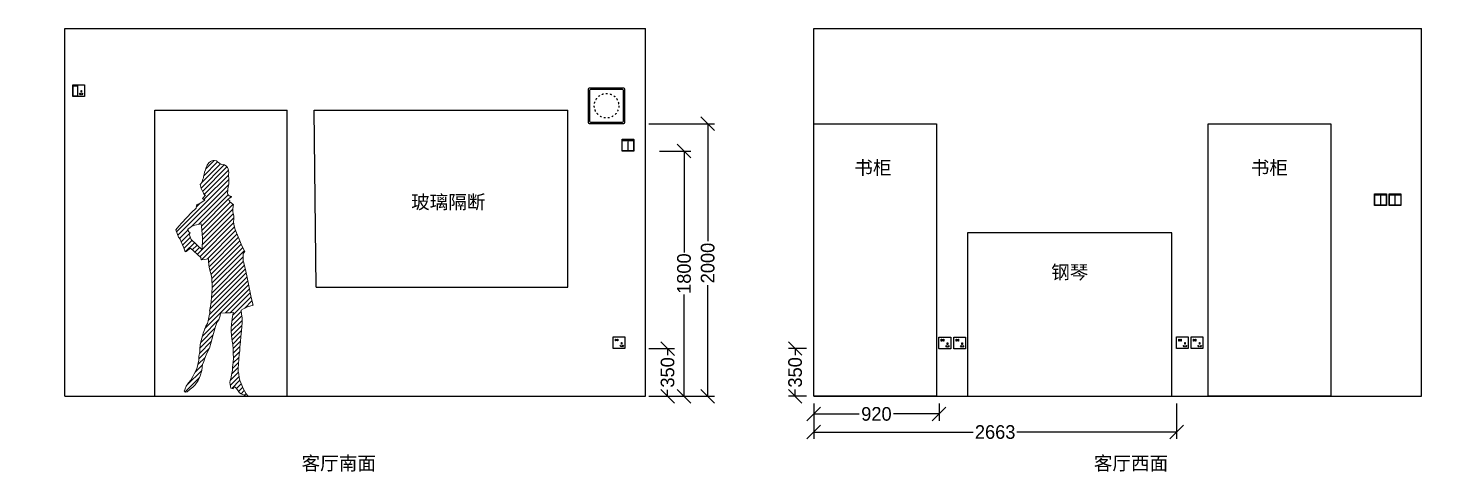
# Model space of a CAD drawing. Header units: millimetres. Extents: x -19825 to 39593, y -31971 to 32026.
# Drawn here: x -2298 to 8139, y -5913 to -2660 of the extents above; entities that cross this region are included whole.
import ezdxf

# ---------------------------------------------------------------- set-up
doc = ezdxf.new("R2010")
doc.units = ezdxf.units.MM
doc.linetypes.add('ACAD_ISO03W100', pattern=[30, 12, -18])
for name, color, linetype in [('blocks', 253, 'Continuous'), ('dim', 7, 'Continuous'), ('lighting', 6, 'Continuous'), ('strong current', 1, 'Continuous'), ('windows', 140, 'Continuous')]:
    doc.layers.add(name, color=color, linetype=linetype)
doc.styles.get("Standard").update_dxf_attribs({"font": 'Heiti SC.ttf'})
doc.dimstyles.new('副本 ISO-25', dxfattribs={"dimscale": 40, "dimtxt": 2.5, "dimasz": 2.5, "dimexe": 1.25, "dimexo": 0.625, "dimgap": 0.63, "dimtad": 0, "dimdec": 0, "dimtxsty": 'Standard', "dimblk": 'OBLIQUE', "dimblk1": 'OBLIQUE', "dimblk2": 'OBLIQUE', "dimcen": 2.5, "dimadec": 0, "dimazin": 0, "dimtfac": 1, "dimtdec": 0, "dimtmove": 0, "dimatfit": 3, "dimfxl": 1, "dimarcsym": 0})

# ---------------------------------------------------------------- blocks, each defined once
blk = doc.blocks.new('socket-3 with switch')
at = {"layer": 'strong current'}
for points in [[(-43, 85.40000000000146, -0.4142135623730951), (-42.40000000000146, 86), (42.40000000000146, 86, -0.4142135623730951), (43, 85.40000000000146), (43, 0.5999999999985448, -0.4142135623730951), (42.40000000000146, 0), (-42.40000000000146, 0, -0.4142135623730951), (-43, 0.5999999999985448)], [(-40, 82.59999999999854, -0.4142135623730951), (-39.59999999999854, 83), (-8.400000000001455, 83, -0.4142135623730951), (-8, 82.59999999999854), (-8, 4.400000000001455, -0.4142135623730951), (-8.400000000001455, 4), (-39.59999999999854, 4, -0.4142135623730951), (-40, 4.400000000001455)], [(-36, 78.59999999999854, -0.4142135623730951), (-35.59999999999854, 79), (-12.40000000000146, 79, -0.4142135623730951), (-12, 78.59999999999854), (-12, 76.40000000000146, -0.4142135623730951), (-12.40000000000146, 76), (-35.59999999999854, 76, -0.4142135623730951), (-36, 76.40000000000146)]]:
    blk.add_lwpolyline(points, format="xyb", close=True, dxfattribs=at)
for points in [[(6.786895873545291, 22.11774245348715), (9.21310412645471, 23.88225754651285), (16.21310412645471, 13.88225754651285), (13.78689587354529, 12.11774245348715)], [(18, 44), (21, 44), (21, 32), (18, 32)], [(29.81106401634315, 23.9145661412731), (32.18893598365685, 22.0854338587269), (25.18893598365685, 12.0854338587269), (22.81106401634315, 13.9145661412731)]]:
    blk.add_lwpolyline(points, close=True, dxfattribs=at)
blk = doc.blocks.new('switch - 2 gang 2 way')
at = {"transparency": 33554687}
blk.add_lwpolyline([(-43, 85.40000000000146, -0.4142135623730951), (-42.40000000000146, 86), (42.40000000000146, 86, -0.4142135623730951), (43, 85.40000000000146), (43, 0.5999999999985448, -0.4142135623730951), (42.40000000000146, 0), (-42.40000000000146, 0, -0.4142135623730951), (-43, 0.5999999999985448)], format="xyb", close=True, dxfattribs=at)
for points in [[(-41.44608262645124, 84.47344527245605), (-1.295381203100987, 84.47344527245605), (-1.295381203100987, 1.612720733352944), (-41.44608262645124, 1.612720733352944)], [(-36.22972963878055, 78.9285067445644), (-6.511734190771676, 78.9285067445644), (-6.511734190771676, 75.77346310053417), (-36.22972963878055, 75.77346310053417)], [(1.098822732328699, 84.47344527245605), (41.24952415567896, 84.47344527245605), (41.24952415567896, 1.612720733352944), (1.098822732328699, 1.612720733352944)], [(6.315175719999388, 78.9285067445644), (36.03317116800827, 78.9285067445644), (36.03317116800827, 75.77346310053417), (6.315175719999388, 75.77346310053417)]]:
    blk.add_lwpolyline(points, close=True, dxfattribs=at)
blk = doc.blocks.new('_Oblique')
at = {"color": 0, "linetype": 'ByBlock', "lineweight": -2}
blk.add_line((-0.5, -0.5), (0.5, 0.5), dxfattribs=at)
blk = doc.blocks.new('*D372')
at = {"layer": 'dim', "color": 0, "lineweight": -2, "transparency": 16777216}
for p, q in [((2333.937621281804, -3560), (2563.131299143706, -3560)), ((2513.131299143706, -3560), (2513.131299143706, -4305.927633209418)), ((2513.131299143705, -5360), (2513.131299143706, -4614.072366790582)), ((2333.937621281804, -5360), (2563.131299143705, -5360))]:
    blk.add_line(p, q, dxfattribs=at)
at = {"layer": 'dim', "color": 0, "lineweight": -2, "transparency": 16777216, "xscale": 100, "yscale": 100, "zscale": 100}
for p, rotation in [((2513.131299143706, -3560), 90), ((2513.131299143705, -5360), 270)]:
    blk.add_blockref('_Oblique', p, dxfattribs=dict(at, rotation=rotation))
at = {"layer": 'dim', "color": 0, "transparency": 16777216, "insert": (2513.131299143706, -4459.999999999999), "char_height": 100, "attachment_point": 5, "rotation": 90}
blk.add_mtext('1800', dxfattribs=at)
blk = doc.blocks.new('*D373')
at = {"layer": 'dim', "color": 0, "lineweight": -2, "transparency": 16777216}
for p, q in [((2254.404522002968, -5010), (2442.402452246244, -5010)), ((2392.402452246244, -5010), (2392.402452246244, -5058.189095415118)), ((2392.402452246244, -5360), (2392.402452246244, -5311.810904584882)), ((2254.404522002967, -5360), (2442.402452246244, -5360))]:
    blk.add_line(p, q, dxfattribs=at)
at = {"layer": 'dim', "color": 0, "lineweight": -2, "transparency": 16777216, "xscale": 100, "yscale": 100, "zscale": 100}
for p, rotation in [((2392.402452246244, -5010), 90), ((2392.402452246244, -5360), 270)]:
    blk.add_blockref('_Oblique', p, dxfattribs=dict(at, rotation=rotation))
at = {"layer": 'dim', "color": 0, "transparency": 16777216, "insert": (2392.402452246245, -5184.999999999999), "char_height": 100, "attachment_point": 5, "rotation": 90}
blk.add_mtext('350', dxfattribs=at)
blk = doc.blocks.new('socket-5')
at = {"layer": 'strong current'}
blk.add_lwpolyline([(-43, 85.40000000000146, -0.4142135623730951), (-42.40000000000146, 86), (42.40000000000146, 86, -0.4142135623730951), (43, 85.40000000000146), (43, 0.5999999999985448, -0.4142135623730951), (42.40000000000146, 0), (-42.40000000000146, 0, -0.4142135623730951), (-43, 0.5999999999985448)], format="xyb", close=True, dxfattribs=at)
for points in [[(-26, 70), (-23, 70), (-23, 56), (-26, 56)], [(-11, 70), (-8, 70), (-8, 56), (-11, 56)], [(6.786895873545291, 22.11774245348715), (9.21310412645471, 23.88225754651285), (16.21310412645471, 13.88225754651285), (13.78689587354529, 12.11774245348715)], [(18, 44), (21, 44), (21, 32), (18, 32)], [(29.81106401634315, 23.9145661412731), (32.18893598365685, 22.0854338587269), (25.18893598365685, 12.0854338587269), (22.81106401634315, 13.9145661412731)]]:
    blk.add_lwpolyline(points, close=True, dxfattribs=at)
blk = doc.blocks.new('*D374')
at = {"layer": 'dim', "color": 0, "lineweight": -2, "transparency": 16777216}
for p, q in [((3464.857717719628, -5413.594378136999), (3464.857717719628, -5540.411211768236)), ((4385.34862916406, -5413.594378136999), (4385.34862916406, -5540.411211768236)), ((3464.857717719628, -5490.411211768236), (3799.531426229948, -5490.411211768236)), ((4385.34862916406, -5490.411211768236), (4050.67492065374, -5490.411211768236))]:
    blk.add_line(p, q, dxfattribs=at)
at = {"layer": 'dim', "color": 0, "lineweight": -2, "transparency": 16777216, "xscale": 100, "yscale": 100, "zscale": 100, "rotation": 180}
blk.add_blockref('_Oblique', (3464.857717719628, -5490.411211768236), dxfattribs=at)
at = {"layer": 'dim', "color": 0, "lineweight": -2, "transparency": 16777216, "xscale": 100, "yscale": 100, "zscale": 100}
blk.add_blockref('_Oblique', (4385.34862916406, -5490.411211768236), dxfattribs=at)
at = {"layer": 'dim', "color": 0, "transparency": 16777216, "insert": (3925.103173441844, -5490.411211768236), "char_height": 100, "attachment_point": 5}
blk.add_mtext('920', dxfattribs=at)
blk = doc.blocks.new('*D375')
at = {"color": 0, "lineweight": -2, "transparency": 16777216}
for p, q in [((3410.873811869723, -5009.674017115014), (3278.631014854678, -5009.674017115014)), ((3328.631014854678, -5009.674017115014), (3328.631014854678, -5058.026103972625)), ((3328.631014854678, -5360), (3328.631014854678, -5311.647913142389)), ((3410.873811869723, -5360), (3278.631014854678, -5360))]:
    blk.add_line(p, q, dxfattribs=at)
at = {"color": 0, "lineweight": -2, "transparency": 16777216, "xscale": 100, "yscale": 100, "zscale": 100}
for p, rotation in [((3328.631014854678, -5009.674017115014), 90), ((3328.631014854678, -5360), 270)]:
    blk.add_blockref('_Oblique', p, dxfattribs=dict(at, rotation=rotation))
at = {"color": 0, "transparency": 16777216, "insert": (3328.631014854679, -5184.837008557506), "char_height": 100, "attachment_point": 5, "rotation": 90}
blk.add_mtext('350', dxfattribs=at)
blk = doc.blocks.new('*D376')
at = {"layer": 'dim', "color": 0, "lineweight": -2, "transparency": 16777216}
for p, q in [((3464.857717719628, -5413.594378136999), (3464.857717719628, -5673.362359174234)), ((6128.071298378187, -5413.530645246281), (6128.071298378187, -5673.362359174234)), ((3464.857717719628, -5623.362359174234), (4636.196354393393, -5623.362359174234)), ((6128.071298378187, -5623.362359174234), (4956.732661704423, -5623.362359174234))]:
    blk.add_line(p, q, dxfattribs=at)
at = {"layer": 'dim', "color": 0, "lineweight": -2, "transparency": 16777216, "xscale": 100, "yscale": 100, "zscale": 100, "rotation": 180}
blk.add_blockref('_Oblique', (3464.857717719628, -5623.362359174234), dxfattribs=at)
at = {"layer": 'dim', "color": 0, "lineweight": -2, "transparency": 16777216, "xscale": 100, "yscale": 100, "zscale": 100}
blk.add_blockref('_Oblique', (6128.071298378187, -5623.362359174234), dxfattribs=at)
at = {"layer": 'dim', "color": 0, "transparency": 16777216, "insert": (4796.464508048908, -5623.362359174234), "char_height": 100, "attachment_point": 5}
blk.add_mtext('2663', dxfattribs=at)
blk = doc.blocks.new('A$C559E771F')
at = {"lineweight": 0, "ltscale": 3, "transparency": 33554559}
for p, q in [((184.0924555603415, 1527.595774493588), (354.8113977308385, 1698.314716664143)), ((190.8492848272435, 1569.70794281995), (327.1929188333452, 1706.05157682611)), ((195.357508463785, 1503.50548833789), (374.6662265267223, 1682.814206400712)), ((203.9324996736832, 1618.146496725559), (305.6645144547801, 1719.878511506598)), ((217.5206184147391, 1662.55205309295), (222.2336184144952, 1681.347053093108)), ((219.0393749445211, 1668.608711055713), (281.2141358342487, 1730.783471945382)), ((222.2336184144952, 1681.347053093108), (230.3936184146441, 1696.992053093068)), ((230.3936184146441, 1696.992053093068), (241.0646184142679, 1712.937053092959)), ((241.0646184142679, 1712.937053092959), (253.6166184144095, 1723.227053093113)), ((253.6166184144095, 1723.227053093113), (264.2846184144728, 1727.568053093186)), ((264.2846184144728, 1727.568053093186), (274.3286184147, 1730.343053093093)), ((274.3286184147, 1730.343053093093), (283.4276184143964, 1730.925053093029)), ((283.4276184143964, 1730.925053093029), (297.2336184144952, 1727.724053093028)), ((297.2336184144952, 1727.724053093028), (305.7026184140703, 1719.843053093267)), ((305.7026184140703, 1719.843053093267), (313.5476184142753, 1715.415053093078)), ((313.5476184142753, 1715.415053093078), (323.2736184142996, 1707.843053093325)), ((323.2736184142996, 1707.843053093325), (336.4526184145361, 1701.819053093059)), ((336.4526184145361, 1701.819053093059), (345.5486184144393, 1698.951053092984)), ((345.5486184144393, 1698.951053092984), (351.5096184145658, 1699.554053093219)), ((351.5096184145658, 1699.554053093219), (359.9816184141673, 1696.374053093052)), ((359.9816184141673, 1696.374053093052), (370.3346184142865, 1687.542053093057)), ((370.3346184142865, 1687.542053093057), (377.5496184141375, 1679.66705309329)), ((377.5496184141375, 1679.66705309329), (383.510618414497, 1669.290053092962)), ((5.130209367489441, 1207.212172063504), (388.5435770270415, 1590.625539723027)), ((183.6176184141077, 1559.208053093083), (190.2086184141225, 1567.647053093038)), ((190.2086184141225, 1567.647053093038), (193.0316184142139, 1576.72805309316)), ((193.0316184142139, 1576.72805309316), (197.7446184144355, 1592.07305309319)), ((197.7446184144355, 1592.07305309319), (201.1976184141822, 1602.720053093246)), ((201.1976184141822, 1602.720053093246), (202.1396184144542, 1610.871053093025)), ((202.1396184144542, 1610.871053093025), (206.8496184144169, 1629.984053093096)), ((205.8488688590005, 1443.286170614185), (385.6308736917563, 1623.068175447086)), ((206.8496184144169, 1629.984053093096), (210.3056184144225, 1645.335053093062)), ((207.9259418612346, 1480.718582675879), (386.0534701268189, 1658.84611094126)), ((210.3056184144225, 1645.335053093062), (217.5206184147391, 1662.55205309295)), ((383.510618414497, 1669.290053092962), (386.6456184145063, 1656.414053093205)), ((388.2116184146143, 1638.52805309309), (385.0736184143462, 1630.074053093063)), ((385.0736184143462, 1630.074053093063), (386.321618414484, 1614.384053093119)), ((386.321618414484, 1614.384053093119), (387.887618414592, 1599.324053092947)), ((386.6456184145063, 1656.414053093205), (388.2116184146143, 1638.52805309309)), ((387.887618414592, 1599.324053092947), (389.1416184143163, 1582.695053093222)), ((389.1416184143163, 1582.695053093222), (388.8236184143462, 1564.818053093011)), ((14.25121694803238, 1180.977840584732), (387.1517919108737, 1553.878415547369)), ((110.7890523015521, 1242.160336878791), (379.9074130982626, 1511.278697675705)), ((165.2174243747722, 1261.233369892725), (382.3454937289934, 1478.361439246975)), ((177.6536184144205, 1554.846053092944), (183.6176184141077, 1559.208053093083)), ((184.5536184143275, 1525.644053093012), (177.6536184144205, 1554.846053092944)), ((193.9616184146143, 1505.838053092972), (184.5536184143275, 1525.644053093012)), ((203.3726184144616, 1490.112053092889), (193.9616184146143, 1505.838053092972)), ((196.1486184145324, 1449.99905309311), (217.779996312689, 1475.897465489368)), ((208.7066184147261, 1479.108053093165), (203.3726184144616, 1490.112053092889)), ((217.779996312689, 1475.897465489368), (208.7066184147261, 1479.108053093165)), ((379.7156184143387, 1508.406053093291), (378.4586184141226, 1492.728053092869)), ((378.4586184141226, 1492.728053092869), (381.2816184144467, 1479.540053092962)), ((380.6576184146106, 1522.515053093055), (379.7156184143387, 1508.406053093291)), ((385.9976184142288, 1546.326053093042), (380.6576184146106, 1522.515053093055)), ((381.2816184144467, 1479.540053092962), (390.3776184143499, 1469.463053092855)), ((388.8236184143462, 1564.818053093011), (385.9976184142288, 1546.326053093042)), ((390.3776184143499, 1469.463053092855), (399.7886184141972, 1465.653053092916)), ((391.420715442393, 1452.081321900972), (405.9709568419493, 1466.631563300616)), ((399.7886184141972, 1465.653053092916), (403.8686184142716, 1467.516053093335)), ((403.8686184142716, 1467.516053093335), (407.6336184146347, 1465.932053093013)), ((407.6336184146347, 1465.932053093013), (404.1806184144226, 1458.417053092999)), ((113.6066184146329, 1348.455053093232), (147.815618414199, 1379.031053093116)), ((147.815618414199, 1379.031053093116), (152.8406184143387, 1407.549053093156)), ((149.1464353408664, 1386.583737096225), (175.9284541357774, 1413.36575589102)), ((152.8406184143387, 1407.549053093156), (176.0606184140779, 1413.399053092958)), ((176.0606184140779, 1413.399053092958), (193.6346184147987, 1426.173053092992)), ((187.6739207764622, 1248.33452723507), (384.4759322793689, 1445.136538737977)), ((190.7984646602999, 1216.103732059797), (398.842597764451, 1424.147865163773)), ((193.6346184147987, 1426.173053092992), (211.2086184143554, 1439.577053093031)), ((193.9230085443705, 1183.872936884436), (419.4650915216189, 1409.415019861626)), ((195.6275106885005, 1150.222099969163), (417.6077460669912, 1372.202335347596)), ((211.2086184143554, 1439.577053093031), (196.1486184145324, 1449.99905309311)), ((394.4516184143721, 1453.131053093151), (382.8446184145287, 1449.111053093074)), ((382.8446184145287, 1449.111053093074), (385.0376184144989, 1443.768053093255)), ((385.0376184144989, 1443.768053093255), (389.1146184145474, 1439.670053093141)), ((389.1146184145474, 1439.670053093141), (394.4486184141133, 1433.685053092922)), ((394.4486184141133, 1433.685053092922), (394.1336184146348, 1428.354053093033)), ((394.1336184146348, 1428.354053093033), (405.4286184143274, 1418.265053093171)), ((404.1806184144226, 1458.417053092999), (394.4516184143721, 1453.131053093151)), ((405.4286184143274, 1418.265053093171), (418.2926184141543, 1410.678053093113)), ((417.6596184140071, 1373.667053092998), (417.0266184145584, 1355.793053093104)), ((420.7976184142752, 1394.040053093078), (417.6596184140071, 1373.667053092998)), ((418.2926184141543, 1410.678053093113), (422.6816184141206, 1405.950053092994)), ((422.6816184141206, 1405.950053092994), (420.7976184142752, 1394.040053093078)), ((21.02661841455847, 1248.528053093265), (43.31061841454356, 1272.261053092981)), ((43.31061841454356, 1272.261053092981), (113.6066184146329, 1348.455053093232)), ((113.9006184143945, 1244.322053093143), (138.6926184147596, 1255.809053093166)), ((138.6926184147596, 1255.809053093166), (184.961618413683, 1265.271053093165)), ((175.3956495791208, 1023.924221681984), (423.2185422508045, 1271.747114353668)), ((184.961618413683, 1265.271053093165), (187.6406184141524, 1248.678053093114)), ((192.5349333120975, 1076.41884447413), (424.8110756631938, 1308.694986825227)), ((194.0812220005318, 1113.320472221647), (419.637615454616, 1338.876865675789)), ((417.0266184145584, 1355.793053093104), (418.9046184141188, 1340.730053092848)), ((418.9046184141188, 1340.730053092848), (425.4926184145733, 1324.074053093063)), ((424.5476184142752, 1302.750053092983), (422.3486184142528, 1276.728053093218)), ((422.3486184142528, 1276.728053093218), (426.7346184141933, 1251.61505309309)), ((425.4926184145733, 1324.074053093063), (424.5476184142752, 1302.750053092983)), ((-0.0003815856762230001, 1221.969053093082), (21.02661841455847, 1248.528053093265)), ((19.44261841429397, 1166.046053093189), (-0.0003815856762230001, 1221.969053093082)), ((31.67661841423251, 1151.874053092819), (19.44261841429397, 1166.046053093189)), ((26.49973135604523, 1157.871015933342), (90.23255999572572, 1221.60384457311)), ((37.94961841404439, 1133.025053092773), (31.67661841423251, 1151.874053092819)), ((37.71477148728446, 1133.730717005266), (103.3562032077461, 1199.372148725699)), ((48.52421001391485, 1109.184816472523), (105.9038438852876, 1166.564450343867)), ((85.00761841447093, 1224.249053093285), (113.9006184143945, 1244.322053093143)), ((90.99261841457336, 1221.219053092966), (85.00761841447093, 1224.249053093285)), ((91.61961841443554, 1209.93005309315), (90.99261841457336, 1221.219053092966)), ((103.5386184141971, 1199.208053093141), (91.61961841443554, 1209.93005309315)), ((96.63561841426416, 1188.891053092928), (103.5386184141971, 1199.208053093141)), ((112.9436184139922, 1149.606053093128), (96.63561841426416, 1188.891053092928)), ((192.440618414199, 1074.168053092813), (112.9436184139922, 1149.606053093128)), ((187.6406184141524, 1248.678053093114), (196.0976184145546, 1161.441053093149)), ((188.2728320537135, 1001.446065096912), (429.2021015575155, 1242.37533460086)), ((196.0976184145546, 1161.441053093149), (192.440618414199, 1074.168053092813)), ((228.4931646271143, 1006.311058611172), (437.5288537119049, 1215.346747695963)), ((239.6501594176516, 982.1127143423073), (447.5831383136098, 1190.04569323812)), ((243.5688819531351, 950.6760978185338), (457.9576656008139, 1165.064881466213)), ((426.7346184141933, 1251.61505309309), (433.9466184144837, 1224.60905309327)), ((433.9466184144837, 1224.60905309327), (443.6696184147148, 1199.469053093315)), ((443.6696184147148, 1199.469053093315), (463.1156184142455, 1152.64505309306)), ((463.1156184142455, 1152.64505309306), (483.5006184144877, 1104.246053093025)), ((58.02561841439455, 1087.764053093065), (37.94961841404439, 1133.025053092773)), ((68.06061841454357, 1060.428053092939), (58.02561841439455, 1087.764053093065)), ((59.21602899068965, 1084.521296390158), (118.7709700595587, 1144.076237459085)), ((74.96061841445044, 1061.337053093273), (68.06061841454357, 1060.428053092939)), ((70.84492716705427, 1060.794855507032), (136.9117606442887, 1126.861688984209)), ((106.6556184142828, 1085.652053092926), (74.96061841445044, 1061.337053093273)), ((183.2066184142604, 1016.910053092957), (106.6556184142828, 1085.652053092926)), ((119.5122988261282, 1074.106888106733), (155.052551228553, 1109.647140509245)), ((138.1400824105367, 1057.379332631797), (173.1933418130502, 1092.432592034369)), ((156.767865994945, 1040.65177715689), (191.3341323975473, 1075.218043559434)), ((250.1369646885432, 921.8888414945686), (468.3842203745152, 1140.136097180657)), ((257.2169384758455, 893.6134762224973), (478.8622179718221, 1115.25875571859)), ((263.6128627480939, 864.6540614354891), (490.0583946849217, 1091.099593372433)), ((265.4342773023527, 831.1201369303453), (501.8250221060589, 1067.51088173408)), ((483.5006184144877, 1104.246053093025), (505.14261841448, 1060.860053093201)), ((493.2176184142008, 1048.053053093114), (492.3441302743738, 996.0305330855772)), ((498.239618414547, 1052.109053093154), (493.2176184142008, 1048.053053093114)), ((503.5316184142137, 1059.12605309303), (498.239618414547, 1052.109053093154)), ((505.14261841448, 1060.860053093201), (503.5316184142137, 1059.12605309303)), ((184.4576184144243, 1001.223053093156), (183.2066184142604, 1016.910053092957)), ((209.2466184145305, 1002.672053093003), (184.4576184144243, 1001.223053093156)), ((239.9966184142977, 1008.486053093132), (209.2466184145305, 1002.672053093003)), ((239.3666184144095, 989.3580530929903), (239.9966184142977, 1008.486053093132)), ((240.2996184146032, 965.5170530930336), (239.3666184144095, 989.3580530929903)), ((245.0036184140481, 944.1630530932744), (240.2996184146032, 965.5170530930336)), ((253.469618414063, 907.4280530931136), (245.0036184140481, 944.1630530932744)), ((261.2643257293385, 720.8841681794728), (503.071969273733, 962.6918117238383)), ((264.7287363568321, 759.7039178662817), (495.0816964525729, 990.0568779620517)), ((266.3563026285264, 796.6868231971747), (492.7991402717307, 1023.129660840495)), ((492.3441302743738, 996.0305330855772), (496.9706184142269, 985.9350530930968)), ((496.9706184142269, 985.9350530930968), (511.3976184143685, 930.9750530931343)), ((237.5211987574585, 555.7196849702741), (527.4923174693249, 845.690803682315)), ((246.9257900058292, 600.4796152780183), (521.7462692798581, 875.3000945519886)), ((249.084864096716, 637.9940284279293), (516.2046143561602, 905.1137786875481)), ((260.3696184142027, 881.9910530931376), (253.469618414063, 907.4280530931136)), ((257.8975034598261, 682.1620068505581), (510.4230793751776, 934.6875827659967)), ((264.1286184145138, 861.8970530929217), (260.3696184142027, 881.9910530931376)), ((266.6306184143759, 802.9200530932575), (264.1286184145138, 861.8970530929217)), ((511.3976184143685, 930.9750530931343), (524.8766184141858, 858.4590530931889)), ((524.8766184141858, 858.4590530931889), (549.6297523607498, 737.6293317667149)), ((213.2107195577118, 496.0538667110377), (533.5037083150819, 816.3468554685242)), ((261.2816184146796, 721.0830530930832), (264.4226184142754, 752.7480530932953)), ((264.4226184142754, 752.7480530932953), (266.6306184143759, 802.9200530932575)), ((363.354704861762, 610.8425129559764), (539.515099160606, 787.0029072548205)), ((399.1120577552356, 611.2445267898148), (545.526490006363, 757.6589590410292)), ((549.6297523607498, 737.6293317667149), (559.3616184145211, 694.8840530929447)), ((246.2036184144672, 625.1790530930448), (257.192618414294, 674.0550530928592)), ((257.192618414294, 674.0550530928592), (261.2816184146796, 721.0830530930832)), ((418.0212825713677, 594.7984125467773), (551.7109512372408, 728.4880812127667)), ((495.3416184140368, 642.1830530928855), (477.7676184142473, 630.3480530930974)), ((477.7676184142473, 630.3480530930974), (481.8416184145026, 601.7880530928668)), ((525.7796184141189, 655.2120530930404), (495.3416184140368, 642.1830530928855)), ((504.8173560695722, 646.2391469858121), (558.2675850975792, 699.6893760137607)), ((565.9436184144579, 668.820053093048), (525.7796184141189, 655.2120530930404)), ((559.3616184145211, 694.8840530929447), (565.9436184144579, 668.820053093048)), ((561.1189516747836, 667.1854035315046), (565.3004556051455, 671.366907462012)), ((193.8714898191392, 441.3592979133826), (314.4081828717608, 561.8959909658586)), ((220.4516184143722, 512.7000530931691), (231.1256184149534, 534.2910530931257)), ((231.1256184149534, 534.2910530931257), (237.0896184141748, 553.7100530932948)), ((237.0896184141748, 553.7100530932948), (244.6256184149533, 588.8010530930187)), ((244.6256184149533, 588.8010530930187), (251.5376184140332, 623.8950530928852)), ((251.5376184140332, 623.8950530928852), (246.2036184144672, 625.1790530930448)), ((299.8406184143387, 541.1790530932194), (290.4236184144393, 511.7400530930901)), ((314.2766184140928, 561.4980530931789), (299.8406184143387, 541.1790530932194)), ((324.0086184141692, 590.9340530932241), (314.2766184140928, 561.4980530931789)), ((325.8956184142735, 608.4870530931221), (324.0086184141692, 590.9340530932241)), ((361.9796184143051, 610.8270530929148), (325.8956184142735, 608.4870530931221)), ((401.2046184143981, 611.2680530932557), (361.9796184143051, 610.8270530929148)), ((422.8556184140033, 614.9250530930294), (401.2046184143981, 611.2680530932557)), ((405.8847423461266, 476.5958551435324), (485.3255780939942, 556.0366908915457)), ((405.890618414618, 502.095053093013), (408.0896184144077, 525.9210530930723)), ((406.8933731089344, 512.9598249656847), (483.3487445625942, 589.4151964194316)), ((408.0896184144077, 525.9210530930723), (412.1786184143274, 567.3030530931718)), ((410.6761887264438, 552.0979796427127), (479.1606537359767, 620.5824446522163)), ((412.1786184143274, 567.3030530931718), (418.7696184143423, 598.3200530932228)), ((418.7696184143423, 598.3200530932228), (422.8556184140033, 614.9250530930294)), ((481.8416184145026, 601.7880530928668), (484.9766184145117, 576.0510530929605)), ((485.5946184145287, 540.6060530931863), (484.0196184145751, 508.9350530932134)), ((484.9766184145117, 576.0510530929605), (485.5946184145287, 540.6060530931863)), ((175.303330323426, 352.0804602988355), (271.8503235005774, 448.627453476045)), ((183.0387238524854, 395.1711928872683), (286.5938212606124, 498.7262902953951)), ((185.6036184141412, 407.4810530931281), (194.3966184144374, 443.5110530930978)), ((194.3966184144374, 443.5110530930978), (200.9876184146851, 462.609053093096)), ((200.9876184146851, 462.609053093096), (209.1506184143946, 486.7200530930132)), ((209.1506184143946, 486.7200530930132), (220.4516184143722, 512.7000530931691)), ((270.3296184143983, 443.4600530931201), (258.3956184140407, 395.5290530930796)), ((290.4236184144393, 511.7400530930901), (270.3296184143983, 443.4600530931201)), ((405.8846184143328, 476.0580530928855), (405.890618414618, 502.095053093013)), ((408.701618414372, 444.6840530929911), (405.8846184143328, 476.0580530928855)), ((413.7146184144077, 404.5110530928647), (408.701618414372, 444.6840530929911)), ((408.7711410829797, 444.1269148209831), (484.5659878330771, 519.9217615711677)), ((412.6935133817605, 412.6939480605651), (481.9805396799928, 481.9809743587975)), ((417.1244813255033, 381.7695769452257), (477.0744583893102, 441.7195540089742)), ((476.7896184148266, 435.5760530932164), (473.6456184145063, 400.7760530931117)), ((477.7346184144262, 455.9580530931416), (476.7896184148266, 435.5760530932164)), ((482.1326184140052, 482.913053093216), (477.7346184144262, 455.9580530931416)), ((484.0196184145751, 508.9350530932134), (482.1326184140052, 482.913053093216)), ((167.6484816228039, 273.7149334796704), (243.5897008692846, 349.6561527259764)), ((168.6416184143163, 291.5100530931668), (174.605618414469, 325.0440530930937)), ((172.6551191976759, 314.0769101140032), (259.8173269825056, 401.2391178988035)), ((174.605618414469, 325.0440530930937), (174.6086184140295, 347.6280530928925)), ((174.6086184140295, 347.6280530928925), (179.0096184143331, 375.8340530928981)), ((179.0096184143331, 375.8340530928981), (185.6036184141412, 407.4810530931281)), ((227.94561841432, 315.0630530931812), (211.6226184144616, 279.3870530932036)), ((245.2136184142437, 353.2470530929568), (227.94561841432, 315.0630530931812)), ((258.3956184140407, 395.5290530930796), (245.2136184142437, 353.2470530929568)), ((417.4796184147708, 379.4010530930536), (413.7146184144077, 404.5110530928647)), ((420.6086184144951, 345.8280530929042), (417.4796184147708, 379.4010530930536)), ((420.2616063398306, 349.5513629000634), (473.8600772216448, 403.1498337817611)), ((421.2296184147708, 312.2640530932986), (420.6086184144951, 345.8280530929042)), ((421.1769377263262, 315.1113552271854), (469.977818025276, 363.9122355261352)), ((423.062625722494, 281.6417041640378), (466.6476856947411, 325.226764136256)), ((467.9876184146851, 333.0570530930127), (463.5896184146404, 307.3560530931863)), ((469.5596184143797, 359.7090530930145), (467.9876184146851, 333.0570530930127)), ((473.6456184145063, 400.7760530931117), (469.5596184143797, 359.7090530930145)), ((141.0238605183549, 176.3796342564746), (195.4201031879055, 230.7758769260836)), ((152.6216184145305, 200.3160530933237), (161.4116184148006, 231.3270530929149)), ((161.4116184148006, 231.3270530929149), (167.0666184143629, 263.2890530931472)), ((161.582658813335, 232.2937716109154), (214.1079502461944, 284.8190630437457)), ((167.0666184143629, 263.2890530931472), (168.6416184143163, 291.5100530931668)), ((193.4156184145249, 213.6090530932706), (189.0176184142474, 188.5380530930415)), ((195.6116184142884, 232.4160530930094), (193.4156184145249, 213.6090530932706)), ((203.7746184142307, 254.0190530928958), (195.6116184142884, 232.4160530930094)), ((211.6226184144616, 279.3870530932036), (203.7746184142307, 254.0190530928958)), ((408.6423368104734, 161.1553980738681), (457.1684070886113, 209.6814683520642)), ((415.5626184144057, 213.8040530929284), (419.02161841467, 247.0350530932484)), ((416.1866184142417, 191.5320530932222), (415.5626184144057, 213.8040530929284)), ((415.8453216566701, 203.7137219796132), (459.9655730638183, 247.8339733868488)), ((418.4651372903027, 241.6888766725315), (462.986600141041, 286.210339523328)), ((419.02161841467, 247.0350530932484), (423.1076184143311, 280.8900530931714)), ((423.1076184143311, 280.8900530931714), (421.2296184147708, 312.2640530932986)), ((458.5556184146553, 233.9880530931115), (456.980618414469, 206.3910530931025)), ((462.6416184143163, 274.1130530928785), (458.5556184146553, 233.9880530931115)), ((463.5896184146404, 307.3560530931863), (462.6416184143163, 274.1130530928785)), ((65.71631042612715, 30.36140604584943), (172.4202177487313, 137.0653133682499)), ((79.9035251501482, 79.90395982892369), (189.1197342174127, 189.1201688962173)), ((92.23761841421944, 97.42805309293907), (108.3626184142195, 118.0380530929833)), ((108.3626184142195, 118.0380530929833), (124.3736184146255, 143.6790530931611)), ((124.3736184146255, 143.6790530931611), (134.7296184143051, 163.3890530931821)), ((134.7296184143051, 163.3890530931821), (152.6216184145305, 200.3160530933237)), ((163.2716184144374, 115.5780530930788), (142.2476184144616, 84.31205309290091)), ((177.3986184145324, 148.7580530929554), (163.2716184144374, 115.5780530930788)), ((189.0176184142474, 188.5380530930415), (177.3986184145324, 148.7580530929554)), ((396.0896184144077, 100.3560530930699), (397.0346184144728, 114.780053093069)), ((396.9934144462459, 114.1511366505001), (459.1046293999534, 176.2623516042658)), ((397.0346184144728, 114.780053093069), (399.5456184144132, 124.1790530930447)), ((399.4800235896837, 81.28240673456457), (463.6212681510951, 145.4236512958887)), ((399.5456184144132, 124.1790530930447), (402.6836184146814, 124.4760530931235)), ((402.6836184146814, 124.4760530931235), (405.8246184142772, 142.6530530930322)), ((405.8246184142772, 142.6530530930322), (409.5956184142269, 167.4150530930783)), ((409.5956184142269, 167.4150530930783), (416.1866184142417, 191.5320530932222)), ((410.9981465633026, 57.44519064878114), (470.019380643731, 116.4664247293549)), ((456.980618414469, 206.3910530931025), (457.9196184142491, 183.4920530930685)), ((457.9196184142491, 183.4920530930685), (461.3666184141766, 162.4620530929242)), ((461.3666184141766, 162.4620530929242), (464.813618414104, 136.4130530930997)), ((464.813618414104, 136.4130530930997), (470.1416184138507, 115.9980530931789)), ((470.1416184138507, 115.9980530931789), (478.298618414439, 92.1240530931682)), ((61.28361841430886, 36.71105309287667), (67.24761841446161, 54.56405309317052)), ((63.16461841436103, 31.37105309296749), (61.28361841430886, 36.71105309287667)), ((70.38261841400526, 28.51505309311324), (63.16461841436103, 31.37105309296749)), ((67.24761841446161, 54.56405309317052), (75.72561841434798, 73.96805309309275)), ((83.55861841421574, 32.52605309311184), (70.38261841400526, 28.51505309311324)), ((75.72561841434798, 73.96805309309275), (92.23761841421944, 97.42805309293907)), ((105.2126184145454, 50.93105309313978), (83.55861841421574, 32.52605309311184)), ((123.7286184143741, 65.26805309296469), (105.2126184145454, 50.93105309313978)), ((142.2476184144616, 84.31205309290091), (123.7286184143741, 65.26805309296469)), ((398.5976184140891, 86.22905309314956), (396.0896184144077, 100.3560530930699)), ((403.3016184146982, 59.859053093096), (398.5976184140891, 86.22905309314956)), ((420.5576184145175, 54.44705309314304), (403.3016184146982, 59.859053093096)), ((420.8696184142026, 59.77805309320681), (420.5576184145175, 54.44705309314304)), ((424.3226184146478, 65.09405309296562), (420.8696184142026, 59.77805309320681)), ((429.3416184145026, 66.3240530930634), (424.3226184146478, 65.09405309296562)), ((434.6786184143273, 65.35805309299029), (429.3416184145026, 66.3240530930634)), ((439.3826184147036, 60.31805309318588), (434.6786184143273, 65.35805309299029)), ((444.0896184144077, 55.27505309312255), (439.3826184147036, 60.31805309318588)), ((455.6966184140183, 38.59805309280637), (444.0896184144077, 55.27505309312255)), ((444.128082566196, 55.21978759259218), (479.0334055686834, 90.12511059507959)), ((467.3036184143273, 25.36805309323245), (455.6966184140183, 38.59805309280637)), ((459.0450482782907, 34.78141424525529), (488.9248504559508, 64.66121642274084)), ((478.910618414171, 17.16005309324828), (467.3036184143273, 25.36805309323245)), ((477.6619991359767, 18.04302604359691), (501.7590944950932, 42.1401214026555)), ((478.298618414439, 92.1240530931682), (482.6876184139401, 80.18405309328227)), ((496.1636184144297, 10.49105309313745), (478.910618414171, 17.16005309324828)), ((482.6876184139401, 80.18405309328227), (492.4106184144037, 55.9860530932492)), ((492.4106184144037, 55.9860530932492), (493.664618414361, 56.29205309317332)), ((493.664618414361, 56.29205309317332), (505.8956184145062, 34.9080530932697)), ((519.0716184144839, 0.0330530932114925), (496.1636184144297, 10.49105309313745)), ((502.5498923577832, 7.575580206001178), (514.4299723680593, 19.45566021610284)), ((505.8956184145062, 34.9080530932697), (515.6216184142976, 17.29805309316725)), ((515.6216184142976, 17.29805309316725), (528.4856184145901, 3.435053093038731)), ((525.6596184142401, 5.30931574758e-05), (519.0716184144839, 0.0330530932114925)), ((528.4856184145901, 3.435053093038731), (525.6596184142401, 5.30931574758e-05))]:
    blk.add_line(p, q, dxfattribs=at)
blk = doc.blocks.new('air fresher')
at = {"transparency": 33554687}
for points in [[(-132.5, 257, -0.4142135623730951), (-124.5, 265), (124.5, 265, -0.4142135623730951), (132.5, 257), (132.5, 8, -0.4142135623730951), (124.5, 0), (-124.5, 0, -0.4142135623730951), (-132.5, 8)], [(-114.4999999999998, 255), (114.5, 255, -0.4142135623730951), (122.5, 247), (122.5, 18, -0.4142135623730951), (114.5, 10), (-114.4999999999998, 10, -0.4142135623730951), (-122.4999999999998, 18), (-122.4999999999998, 247, -0.4142135623730951)]]:
    blk.add_lwpolyline(points, format="xyb", close=True, dxfattribs=at)
at = {"linetype": 'ACAD_ISO03W100', "transparency": 33554559}
blk.add_circle((0, 132.4999999999995), 90, dxfattribs=at)
blk = doc.blocks.new('*D392')
at = {"layer": 'dim', "color": 0, "lineweight": -2, "transparency": 16777216}
for p, q in [((2254.372804874673, -3360.000000000002), (2736.919217677137, -3360.000000000002)), ((2686.919217677137, -3360.000000000002), (2686.919217677137, -4220.740593693143)), ((2686.919217677137, -5360), (2686.919217677137, -4543.755215750143)), ((2254.404522002967, -5360), (2736.919217677137, -5360))]:
    blk.add_line(p, q, dxfattribs=at)
at = {"layer": 'dim', "color": 0, "lineweight": -2, "transparency": 16777216, "xscale": 100, "yscale": 100, "zscale": 100}
for p, rotation in [((2686.919217677137, -3360.000000000002), 90), ((2686.919217677137, -5360), 270)]:
    blk.add_blockref('_Oblique', p, dxfattribs=dict(at, rotation=rotation))
at = {"layer": 'dim', "color": 0, "transparency": 16777216, "insert": (2686.919217677138, -4382.247904721642), "char_height": 100, "attachment_point": 5, "rotation": 90}
blk.add_mtext('2000', dxfattribs=at)

msp = doc.modelspace()

# ---------------------------------------------------------------- linework, layer by layer
at = {"transparency": 33554687}
for p, q in [((-2030.595477997033, -2660), (2229.404522002967, -2660)), ((-2030.595477997033, -5360), (-2030.595477997033, -2660)), ((2229.404522002967, -5360), (2229.404522002967, -2660)), ((3464.857717719628, -5360, 20), (3464.857717719628, -2660, 20)), ((3464.857717719628, -2660, 20), (7924.857717719628, -2660, 20)), ((7924.857717719628, -5360, 20), (7924.857717719628, -2660, 20)), ((-1370.595798946758, -5360.196249494482), (-1370.595798946759, -3260)), ((-1370.595798946759, -3260), (-400.5957989467584, -3260)), ((-400.5957989467584, -5360.196249494482), (-400.5957989467584, -3260)), ((-200.5957989467584, -3260), (1659.404201053242, -3260)), ((-185.5956384718954, -4560), (-200.5957989467583, -3260)), ((1659.404201053242, -4560), (1659.404201053242, -3260)), ((-185.5956384718954, -4560), (1659.404201053242, -4560)), ((-2030.595477997033, -5360), (2229.404522002967, -5360)), ((3464.857717719628, -5360, 20), (7924.857717719628, -5360, 20))]:
    msp.add_line(p, q, dxfattribs=at)
at = {"layer": 'blocks', "transparency": 33554687}
for points, elevation in [([(3464.857717719628, -3360), (4364.857717719629, -3360), (4364.857717719629, -5360), (3464.857717719628, -5360)], 20), ([(6361.030624719499, -3360), (7261.030624719499, -3360), (7261.030624719499, -5360), (6361.030624719499, -5360)], 40), ([(4594.099396059073, -5360), (6094.099396059073, -5360), (6094.099396059073, -4160), (4594.099396059073, -4160)], 20)]:
    msp.add_lwpolyline(points, close=True, dxfattribs=dict(at, elevation=elevation))

# ---------------------------------------------------------------- block references
at = {"transparency": 33554687}
msp.add_blockref('socket-3 with switch', (-1930.612216396916, -3160.131869447629, -1.191502595899316), dxfattribs=at)
at = {"layer": 'blocks', "transparency": 33554687}
for name, p in [('air fresher', (1944.404361528105, -3360.000000000002, 19.99999999999997)), ('A$C559E771F', (-1215.978777635331, -5359.539792511288))]:
    msp.add_blockref(name, p, dxfattribs=at)
at = {"layer": 'lighting', "transparency": 33554687}
for p in [(7624.785083342837, -3960.18391457612, -0.1457761977888694), (7731.857717719628, -3960.18391457612, 19.99999999999989)]:
    msp.add_blockref('switch - 2 gang 2 way', p, dxfattribs=at)
at = {"layer": 'strong current', "transparency": 33554687}
for name, p in [('switch - 2 gang 2 way', (2101.012832650436, -3560, 20)), ('socket-5', (2036.404522002967, -5010)), ('socket-5', (4427.335192194916, -5011.356899562919, -10.78942217091986)), ('socket-5', (4535.143129712889, -5011.356899562919, -10.78942217091986)), ('socket-5', (6170.471298378188, -5010.56755746109, 39.92405835393444)), ('socket-5', (6278.279235896161, -5010.56755746109, 39.92405835393444))]:
    msp.add_blockref(name, p, dxfattribs=at)

# ---------------------------------------------------------------- texts
at = {"transparency": 33554687, "insert": (-293.9672277441987, -5802.112315918708), "char_height": 100, "attachment_point": 1}
msp.add_mtext_dynamic_manual_height_columns('客厅南面', width=796.5123671911133, gutter_width=500, heights=[0], dxfattribs=at)
at = {"layer": 'blocks', "transparency": 33554687, "char_height": 100, "attachment_point": 1}
for s, insert in [('\\pxqc;书柜', (3642.300169426091, -3632.369336826696)), ('\\pxqc;书柜', (6552.256376257634, -3632.369336826696)), ('\\pxqc;钢琴', (5087.251021354359, -4399.176037343421))]:
    msp.add_mtext_dynamic_manual_height_columns(s, width=514.3837987877487, gutter_width=500, heights=[0], dxfattribs=dict(at, insert=insert))
at = {"layer": 'dim', "transparency": 33554687, "insert": (5520.628039566277, -5802.112315918708, 20), "char_height": 100, "attachment_point": 1}
msp.add_mtext_dynamic_manual_height_columns('客厅西面', width=796.5123671911133, gutter_width=500, heights=[0], dxfattribs=at)
at = {"layer": 'windows', "transparency": 33554687, "insert": (509.9346155048133, -3884.191600867078), "char_height": 100, "attachment_point": 1}
msp.add_mtext_dynamic_manual_height_columns('玻璃隔断', width=543.6123821125366, gutter_width=500, heights=[0], dxfattribs=at)

# ---------------------------------------------------------------- dimensions: what is measured, and where the dimension line sits
at = {"transparency": 33554687}
dim = msp.add_linear_dim(base=(3328.631014854678, -5009.674017115014), p1=(3435.873811869723, -5360, 40), p2=(3435.873811869723, -5009.674017115014, 40), angle=90, dimstyle='副本 ISO-25', dxfattribs=at)
dim.commit()
dim.dimension.update_dxf_attribs({"geometry": '*D375', "text_midpoint": (3328.631014854679, -5184.837008557506)})
at = {"layer": 'dim', "transparency": 33554687}
for base, p1, p2, picture, middle in [((2686.919217677137, -3360.000000000002), (2229.404522002967, -5360, 20), (2229.372804874673, -3360.000000000002, 19.99999999999997), '*D392', (2686.919217677138, -4382.247904721642)), ((2513.131299143706, -3560), (2308.937621281804, -5360, 20), (2308.937621281804, -3560, 20), '*D372', (2513.131299143706, -4459.999999999999)), ((2392.402452246244, -5010), (2229.404522002967, -5360, 20), (2229.404522002968, -5010, 20.00000000000023), '*D373', (2392.402452246245, -5184.999999999999))]:
    dim = msp.add_linear_dim(base=base, p1=p1, p2=p2, angle=90, dimstyle='副本 ISO-25', dxfattribs=at)
    dim.commit()
    dim.dimension.update_dxf_attribs({"geometry": picture, "text_midpoint": middle, "dimtype": 160})
for base, p2, picture, middle in [((6128.071298378187, -5623.362359174234), (6128.071298378187, -5388.530645246281, 39.92405835393444), '*D376', (4796.464508048908, -5623.362359174234)), ((4385.34862916406, -5490.411211768236), (4385.34862916406, -5388.594378136999, 40), '*D374', (3925.103173441844, -5490.411211768236))]:
    dim = msp.add_linear_dim(base=base, p1=(3464.857717719628, -5388.594378136999, 40), p2=p2, dimstyle='副本 ISO-25', dxfattribs=at)
    dim.commit()
    dim.dimension.update_dxf_attribs({"geometry": picture, "text_midpoint": middle})

doc.saveas('drawing.dxf')
